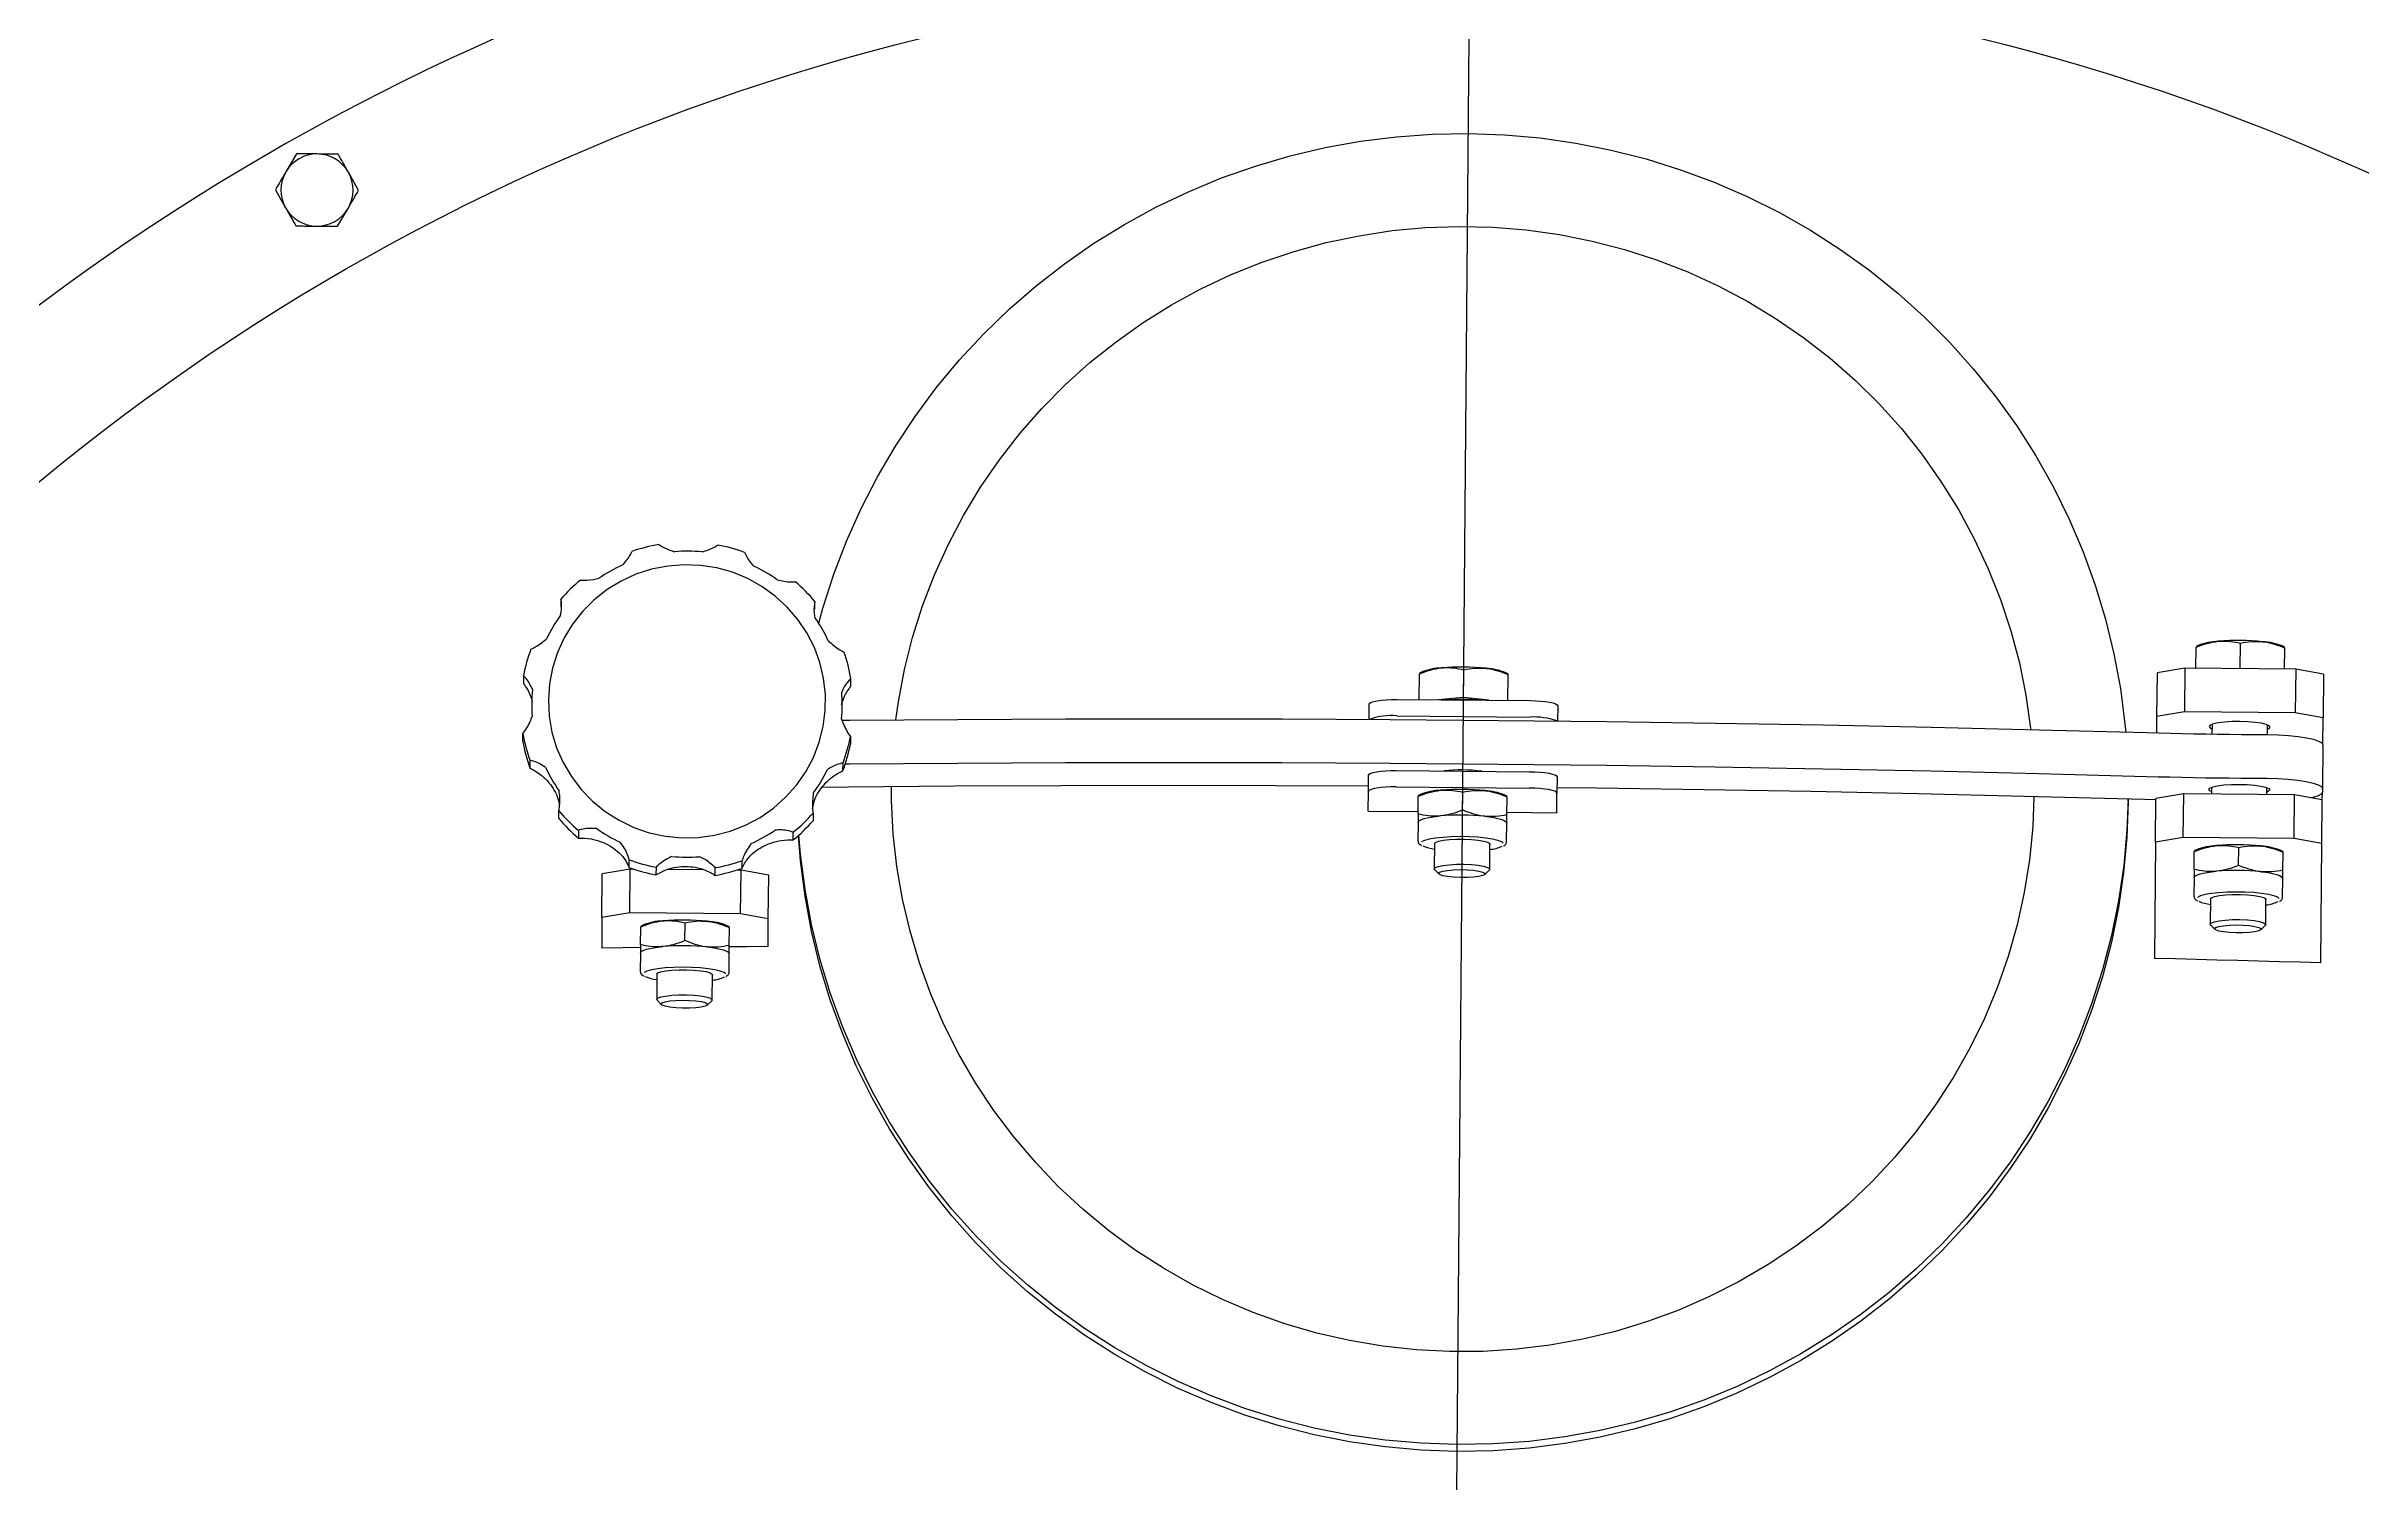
# Model space of a CAD drawing. Header units: inches. Extents: x -955375 to 106222, y -96450 to 64845.
# Drawn here: x 24394.4 to 24820.6, y 44918.5 to 45182.8 of the extents above; entities that cross this region are included whole.
import ezdxf

# ---------------------------------------------------------------- set-up
doc = ezdxf.new("R2010")
doc.units = ezdxf.units.IN
doc.header["$MEASUREMENT"] = 0
doc.linetypes.add('CONTINUA', pattern=[0])
doc.layers.add('ACHUTECH', color=24, linetype='Continuous', lineweight=18)
for name, color, linetype in [('DIBUJO', 2, 'Continuous'), ('GEOMETRIE', 7, 'Continuous'), ('MITTELKREUZE', 4, 'Continuous')]:
    doc.layers.add(name, color=color, linetype=linetype)
doc.styles.get("Standard").update_dxf_attribs({"font": 'isocp2.shx'})
doc.dimstyles.new('SUPERPEQUEÑA', dxfattribs={"dimtxt": 0.1, "dimasz": 0.05, "dimexe": 0.1, "dimexo": 0.15, "dimgap": 0.05, "dimtad": 1, "dimzin": 0, "dimdsep": 46, "dimtxsty": 'Standard', "dimblk1": 'CRUZZ', "dimblk2": 'CRUZZ', "dimsah": 1, "dimcen": 0.03, "dimse1": 1, "dimse2": 1, "dimclrd": 109, "dimclre": 4, "dimclrt": 173, "dimadec": 0, "dimazin": 0, "dimtfac": 1, "dimtix": 1, "dimtmove": 1, "dimatfit": 3, "dimldrblk": 'CRUZZ', "dimfxl": 1, "dimtolj": 1, "dimtzin": 0, "dimlwd": -1, "dimarcsym": 0})

# ---------------------------------------------------------------- blocks, each defined once
blk = doc.blocks.new('CRUZ')
at = {"layer": 'DIBUJO', "color": 7, "lineweight": -3}
for p, q in [((-0.22, 0), (0.22, 0)), ((0, 0.22), (0, -0.22))]:
    blk.add_line(p, q, dxfattribs=at)
at = {"layer": 'DIBUJO', "color": 7, "lineweight": -3, "const_width": 0.05}
blk.add_lwpolyline([(-0.03, 0, 1), (0.03, 0, 1)], format="xyb", close=True, dxfattribs=at)
blk = doc.blocks.new('CRUZZ')
at = {"layer": 'DIBUJO', "color": 3, "xscale": 10, "yscale": 10, "zscale": 10}
blk.add_blockref('CRUZ', (0, 0), dxfattribs=at)
blk = doc.blocks.new('*D185')
at = {"layer": 'ACHUTECH', "color": 7, "ltscale": 500, "transparency": 16777216}
blk.add_line((5118.65, 54499.15), (5118.65, 25409.93), dxfattribs=at)
at = {"layer": 'Defpoints', "color": 0, "linetype": 'CONTINUA', "ltscale": 500, "transparency": 16777216}
for p in [(26169.23, 54499.2), (5118.65, 25409.88), (6592.24, 25409.88)]:
    blk.add_point(p, dxfattribs=at)
at = {"layer": 'ACHUTECH', "color": 7, "linetype": 'CONTINUA', "ltscale": 500, "transparency": 16777216, "xscale": 0.05, "yscale": 0.05, "zscale": 0.05}
for p, rotation in [((5118.65, 54499.2), 90), ((5118.65, 25409.88), 270)]:
    blk.add_blockref('CRUZZ', p, dxfattribs=dict(at, rotation=rotation))
at = {"layer": 'ACHUTECH', "color": 7, "linetype": 'CONTINUA', "lineweight": 13, "ltscale": 500, "transparency": 16777216, "insert": (5118.56, 39954.54), "char_height": 0.15, "attachment_point": 5, "rotation": 90}
blk.add_mtext('\\A1;29089.32', dxfattribs=at)
blk = doc.blocks.new('SW_CENTERMARKSYMBOL_1')
at = {"layer": 'MITTELKREUZE', "color": 0, "linetype": 'Continuous'}
blk.add_line((0, -6), (0, -428), dxfattribs=at)

msp = doc.modelspace()

# ---------------------------------------------------------------- linework, layer by layer
at = {"layer": 'GEOMETRIE', "linetype": 'Continuous'}
for p, q in [((24440.492, 45162.998), (24438.548, 45159.698)), ((24451.926, 45156.265), (24450.039, 45159.599)), ((24436.605, 45156.397), (24438.491, 45153.063)), ((24448.039, 45149.664), (24449.982, 45152.964)), ((24489.134, 45081.044), (24489.122, 45079.626)), ((24535.888, 45079.224), (24535.9, 45080.642)), ((24790.053, 45068.332), (24790.086, 45072.207)), ((24790.479, 45072.537), (24790.087, 45072.329)), ((24798.218, 45068.262), (24798.258, 45072.956)), ((24806.418, 45072.188), (24806.029, 45072.403)), ((24806.383, 45068.192), (24806.417, 45072.067)), ((24647.098, 45062.554), (24647.139, 45067.315)), ((24647.532, 45067.644), (24647.14, 45067.436)), ((24655.268, 45062.951), (24655.312, 45068.063)), ((24663.471, 45067.296), (24663.083, 45067.51)), ((24663.429, 45062.413), (24663.47, 45067.174)), ((24782.9, 45067.508), (24782.831, 45059.466)), ((24788.011, 45068.35), (24782.9, 45067.508)), ((24788.011, 45068.35), (24787.942, 45060.309)), ((24808.425, 45068.174), (24788.011, 45068.35)), ((24808.425, 45068.174), (24808.356, 45060.133)), ((24813.52, 45067.244), (24808.425, 45068.174)), ((24813.52, 45067.244), (24813.451, 45059.203)), ((24482.261, 45066.979), (24482.248, 45065.561)), ((24542.518, 45065.043), (24542.53, 45066.461)), ((24655.268, 45062.951), (24650.596, 45062.523)), ((24659.931, 45062.443), (24655.268, 45062.951)), ((24637.881, 45058.943), (24637.905, 45061.746)), ((24642.99, 45059.573), (24667.486, 45059.363)), ((24643.016, 45062.589), (24667.512, 45062.378)), ((24672.607, 45061.448), (24672.583, 45058.644)), ((24782.831, 45059.466), (24782.805, 45056.441)), ((24787.942, 45060.309), (24782.831, 45059.466)), ((24808.356, 45060.133), (24787.942, 45060.309)), ((24813.451, 45059.203), (24808.356, 45060.133)), ((24813.409, 45054.267), (24813.451, 45059.203)), ((24482.156, 45054.868), (24482.169, 45056.286)), ((24542.439, 45055.768), (24542.426, 45054.35)), ((24793.026, 45058.012), (24793.011, 45056.231)), ((24798.42, 45056.168), (24803.217, 45056.127)), ((24803.217, 45056.127), (24803.233, 45057.924)), ((24483.449, 45051.413), (24483.437, 45049.995)), ((24541.062, 45049.5), (24541.074, 45050.918)), ((24813.409, 45054.267), (24813.34, 45046.226)), ((24637.766, 45045.664), (24637.792, 45048.679)), ((24642.877, 45046.506), (24667.373, 45046.295)), ((24642.903, 45049.521), (24667.399, 45049.311)), ((24672.495, 45048.381), (24672.469, 45045.365)), ((24792.927, 45046.453), (24792.916, 45045.187)), ((24798.351, 45048.127), (24803.148, 45048.086)), ((24803.123, 45045.099), (24803.133, 45046.365)), ((24813.34, 45046.226), (24813.334, 45045.517)), ((24488.787, 45040.688), (24488.799, 45042.105)), ((24535.565, 45041.703), (24535.553, 45040.286)), ((24637.735, 45042.057), (24637.736, 45042.119)), ((24637.735, 45042.057), (24646.921, 45041.978)), ((24637.736, 45042.119), (24637.766, 45045.664)), ((24646.917, 45041.511), (24646.946, 45044.799)), ((24647.339, 45045.128), (24646.947, 45044.92)), ((24655.09, 45042.26), (24655.118, 45045.547)), ((24663.277, 45044.78), (24662.889, 45044.995)), ((24663.248, 45041.371), (24663.276, 45044.659)), ((24663.252, 45041.838), (24672.438, 45041.759)), ((24672.438, 45041.759), (24672.439, 45041.821)), ((24672.439, 45041.821), (24672.469, 45045.365)), ((24777.593, 45043.818), (24777.597, 45044.262)), ((24782.632, 45036.347), (24782.702, 45044.389)), ((24787.812, 45045.231), (24782.702, 45044.389)), ((24787.743, 45037.19), (24787.812, 45045.231)), ((24808.226, 45045.056), (24787.812, 45045.231)), ((24808.157, 45037.014), (24808.226, 45045.056)), ((24813.322, 45044.126), (24808.226, 45045.056)), ((24813.253, 45036.084), (24813.322, 45044.126)), ((24813.322, 45044.126), (24813.334, 45045.517)), ((24492.382, 45038.516), (24492.37, 45037.098)), ((24531.909, 45036.758), (24531.921, 45038.176)), ((24646.904, 45039.974), (24646.875, 45036.597)), ((24663.206, 45036.457), (24663.235, 45039.834)), ((24501.728, 45031.67), (24501.74, 45033.088)), ((24649.933, 45036.068), (24649.893, 45031.434)), ((24660.1, 45031.346), (24660.14, 45035.98)), ((24782.632, 45036.347), (24782.448, 45014.945)), ((24787.743, 45037.19), (24782.632, 45036.347)), ((24808.157, 45037.014), (24787.743, 45037.19)), ((24789.734, 45031.326), (24789.763, 45034.614)), ((24790.156, 45034.943), (24789.764, 45034.735)), ((24797.907, 45032.075), (24797.935, 45035.362)), ((24806.095, 45034.595), (24805.706, 45034.81)), ((24806.065, 45031.186), (24806.093, 45034.474)), ((24813.253, 45036.084), (24808.157, 45037.014)), ((24813.064, 45014.139), (24813.253, 45036.084)), ((24496.704, 45022.498), (24496.773, 45030.539)), ((24501.884, 45031.382), (24496.773, 45030.539)), ((24501.815, 45023.34), (24501.884, 45031.382)), ((24502.575, 45031.376), (24501.884, 45031.382)), ((24506.665, 45031.743), (24506.653, 45030.325)), ((24515.444, 45031.265), (24508.681, 45031.323)), ((24517.512, 45030.232), (24517.524, 45031.65)), ((24522.298, 45031.206), (24521.607, 45031.212)), ((24522.229, 45023.165), (24522.298, 45031.206)), ((24527.393, 45030.276), (24522.298, 45031.206)), ((24522.471, 45032.91), (24522.459, 45031.492)), ((24527.324, 45022.235), (24527.393, 45030.276)), ((24649.972, 45031.277), (24650.799, 45030.462)), ((24659.178, 45030.39), (24660.018, 45031.191)), ((24789.721, 45029.789), (24789.692, 45026.412)), ((24806.023, 45026.272), (24806.052, 45029.649)), ((24792.75, 45025.883), (24792.71, 45021.249)), ((24802.917, 45021.162), (24802.957, 45025.795)), ((24496.704, 45022.498), (24496.656, 45016.859)), ((24501.815, 45023.34), (24496.704, 45022.498)), ((24522.229, 45023.165), (24501.815, 45023.34)), ((24503.806, 45017.477), (24503.834, 45020.765)), ((24504.227, 45021.094), (24503.836, 45020.886)), ((24511.979, 45018.225), (24512.007, 45021.513)), ((24520.166, 45020.746), (24519.778, 45020.96)), ((24520.137, 45017.336), (24520.165, 45020.624)), ((24527.324, 45022.235), (24522.229, 45023.165)), ((24527.281, 45017.138), (24527.324, 45022.235)), ((24792.789, 45021.092), (24793.616, 45020.277)), ((24801.995, 45020.205), (24802.836, 45021.006)), ((24503.793, 45015.94), (24503.764, 45012.563)), ((24506.822, 45012.034), (24506.782, 45007.4)), ((24516.989, 45007.312), (24517.028, 45011.946)), ((24520.095, 45012.422), (24520.124, 45015.8)), ((24506.86, 45007.243), (24507.687, 45006.427)), ((24516.066, 45006.355), (24516.907, 45007.157))]:
    msp.add_line(p, q, dxfattribs=at)
at = {"layer": 'GEOMETRIE', "linetype": 'Continuous', "flags": 128}
for points in [[(24536.609, 45076.607), (24537.384, 45079.396), (24539.385, 45085.624), (24541.725, 45091.736), (24544.398, 45097.714), (24547.395, 45103.541), (24550.709, 45109.2), (24554.329, 45114.674), (24558.244, 45119.946), (24562.444, 45125.002), (24566.916, 45129.826), (24571.646, 45134.405), (24576.621, 45138.725), (24581.826, 45142.774), (24587.247, 45146.538), (24592.866, 45150.009), (24598.668, 45153.174), (24604.636, 45156.026), (24610.751, 45158.555), (24616.997, 45160.754), (24623.355, 45162.617), (24629.806, 45164.138), (24636.331, 45165.313), (24642.911, 45166.138), (24649.527, 45166.612), (24656.16, 45166.732), (24662.789, 45166.498), (24669.396, 45165.911), (24675.961, 45164.972), (24682.465, 45163.685), (24688.889, 45162.053), (24695.214, 45160.081), (24701.421, 45157.775), (24707.492, 45155.141), (24713.41, 45152.188), (24719.157, 45148.923), (24724.716, 45145.357), (24730.07, 45141.499), (24735.205, 45137.362), (24740.105, 45132.957), (24744.756, 45128.298), (24749.144, 45123.397), (24753.256, 45118.27), (24757.081, 45112.931), (24760.606, 45107.396), (24763.822, 45101.681), (24766.719, 45095.803), (24769.288, 45089.78), (24771.523, 45083.628), (24773.416, 45077.367), (24774.963, 45071.013), (24776.158, 45064.587), (24776.998, 45058.107), (24777.141, 45056.599)], [(24550.786, 45058.857), (24551.255, 45062.15), (24552.388, 45068.125), (24553.875, 45074.025), (24555.712, 45079.828), (24557.891, 45085.515), (24560.405, 45091.066), (24563.246, 45096.462), (24566.403, 45101.685), (24569.866, 45106.716), (24573.624, 45111.538), (24577.662, 45116.135), (24581.967, 45120.49), (24586.524, 45124.589), (24591.318, 45128.417), (24596.332, 45131.961), (24601.548, 45135.21), (24606.949, 45138.151), (24612.517, 45140.776), (24618.231, 45143.073), (24624.072, 45145.037), (24630.02, 45146.66), (24636.055, 45147.936), (24642.155, 45148.861), (24648.301, 45149.431), (24654.469, 45149.646), (24660.64, 45149.504), (24666.792, 45149.005), (24672.904, 45148.152), (24678.955, 45146.947), (24684.923, 45145.394), (24690.789, 45143.499), (24696.531, 45141.268), (24702.131, 45138.709), (24707.569, 45135.831), (24712.826, 45132.644), (24717.884, 45129.159), (24722.726, 45125.387), (24727.335, 45121.342), (24731.695, 45117.037), (24735.79, 45112.489), (24739.608, 45107.711), (24743.135, 45102.721), (24746.358, 45097.536), (24749.267, 45092.173), (24751.851, 45086.652), (24754.101, 45080.991), (24756.011, 45075.21), (24757.572, 45069.328), (24758.781, 45063.367), (24759.632, 45057.346), (24759.663, 45057.062)], [(24486.84, 45062.479), (24486.994, 45059.505), (24487.504, 45056.57), (24488.362, 45053.715), (24489.557, 45050.98), (24491.073, 45048.403), (24492.887, 45046.021), (24494.974, 45043.867), (24497.306, 45041.97), (24499.849, 45040.359), (24502.567, 45039.055), (24505.423, 45038.077), (24508.376, 45037.438), (24511.385, 45037.148), (24514.408, 45037.21), (24517.402, 45037.624), (24520.325, 45038.384), (24523.136, 45039.479), (24525.796, 45040.894), (24528.267, 45042.608), (24530.515, 45044.599), (24532.508, 45046.837), (24534.218, 45049.292), (24535.622, 45051.929), (24536.698, 45054.711), (24537.433, 45057.599), (24537.816, 45060.552), (24537.842, 45063.529), (24537.51, 45066.489), (24536.825, 45069.389), (24535.796, 45072.189), (24534.438, 45074.85), (24532.77, 45077.334), (24530.816, 45079.606), (24528.603, 45081.635), (24526.161, 45083.392), (24523.526, 45084.852), (24520.734, 45085.995), (24517.824, 45086.805), (24514.838, 45087.27), (24511.817, 45087.384), (24508.803, 45087.146), (24505.84, 45086.558), (24502.967, 45085.629), (24500.227, 45084.372), (24497.657, 45082.805), (24495.293, 45080.949), (24493.169, 45078.831), (24491.314, 45076.48), (24489.755, 45073.93), (24488.512, 45071.215), (24487.605, 45068.375), (24487.045, 45065.45), (24486.84, 45062.479)], [(24540.898, 45058.772), (24542.342, 45058.785), (24562.187, 45058.937), (24582.062, 45059.026), (24601.959, 45059.052), (24621.874, 45059.017), (24641.799, 45058.918), (24661.727, 45058.758), (24681.654, 45058.535), (24701.57, 45058.25), (24721.472, 45057.903), (24741.351, 45057.494), (24761.202, 45057.023), (24781.018, 45056.49)], [(24637.905, 45061.746), (24638.004, 45061.918), (24638.296, 45062.082), (24638.769, 45062.231), (24639.405, 45062.36), (24640.179, 45062.464), (24641.062, 45062.538), (24642.02, 45062.58), (24643.016, 45062.589)], [(24667.512, 45062.378), (24668.507, 45062.353), (24669.464, 45062.294), (24670.346, 45062.204), (24671.118, 45062.088), (24671.752, 45061.948), (24672.222, 45061.791), (24672.511, 45061.622), (24672.607, 45061.448)], [(24781.018, 45056.49), (24783.185, 45056.431), (24785.356, 45056.378), (24787.529, 45056.329), (24789.704, 45056.286), (24791.882, 45056.249), (24794.06, 45056.217), (24796.24, 45056.19), (24798.42, 45056.168)], [(24803.226, 45057.112), (24803.546, 45057.263), (24803.74, 45057.514), (24803.551, 45057.768), (24802.992, 45058.008), (24802.101, 45058.217), (24800.94, 45058.382), (24799.587, 45058.491), (24798.134, 45058.537), (24796.681, 45058.516), (24795.326, 45058.431), (24794.162, 45058.286), (24793.269, 45058.091), (24792.706, 45057.861), (24792.512, 45057.611), (24792.701, 45057.357), (24793.019, 45057.2)], [(24803.217, 45056.127), (24805.208, 45056.076), (24807.122, 45055.959), (24808.885, 45055.78), (24810.43, 45055.546), (24811.697, 45055.267), (24812.638, 45054.952), (24813.216, 45054.615), (24813.409, 45054.267)], [(24541.495, 45050.737), (24542.273, 45050.744), (24562.118, 45050.895), (24581.992, 45050.984), (24601.89, 45051.011), (24621.805, 45050.975), (24641.73, 45050.877), (24661.658, 45050.717), (24681.584, 45050.494), (24701.501, 45050.209), (24721.403, 45049.862), (24741.282, 45049.453), (24761.133, 45048.982), (24780.949, 45048.449)], [(24637.775, 45046.647), (24620.687, 45046.723), (24600.987, 45046.752), (24581.304, 45046.719), (24561.646, 45046.623), (24542.018, 45046.465), (24537.198, 45046.417)], [(24760.247, 45044.73), (24760.019, 45039.134), (24759.424, 45033.083), (24758.469, 45027.078), (24757.158, 45021.138), (24755.496, 45015.284), (24753.487, 45009.537), (24751.139, 45003.915), (24748.461, 44998.439), (24745.46, 44993.127), (24742.149, 44987.998), (24738.537, 44983.07), (24734.637, 44978.358), (24730.464, 44973.88), (24726.031, 44969.652), (24721.353, 44965.686), (24716.447, 44961.998), (24711.33, 44958.6), (24706.019, 44955.504), (24700.532, 44952.72), (24694.889, 44950.258), (24689.109, 44948.126), (24683.212, 44946.332), (24677.218, 44944.882), (24671.148, 44943.782), (24665.022, 44943.033), (24658.862, 44942.64), (24652.69, 44942.604), (24646.526, 44942.925), (24640.391, 44943.601), (24634.307, 44944.631), (24628.295, 44946.01), (24622.376, 44947.735), (24616.569, 44949.799), (24610.896, 44952.195), (24605.374, 44954.914), (24600.025, 44957.948), (24594.865, 44961.286), (24589.913, 44964.916), (24585.185, 44968.826), (24580.699, 44973.003), (24576.469, 44977.431), (24572.511, 44982.096), (24568.837, 44986.982), (24565.461, 44992.072), (24562.394, 44997.348), (24559.646, 45002.792), (24557.228, 45008.386), (24555.147, 45014.11), (24553.41, 45019.943), (24552.025, 45025.868), (24550.994, 45031.861), (24550.323, 45037.904), (24550.013, 45043.976), (24549.991, 45046.537)], [(24642.877, 45046.506), (24641.882, 45046.498), (24640.924, 45046.455), (24640.041, 45046.381), (24639.267, 45046.277), (24638.631, 45046.149), (24638.158, 45045.999), (24637.866, 45045.836), (24637.766, 45045.664)], [(24637.792, 45048.679), (24637.892, 45048.851), (24638.184, 45049.015), (24638.657, 45049.164), (24639.292, 45049.293), (24640.067, 45049.397), (24640.95, 45049.471), (24641.908, 45049.513), (24642.903, 45049.521)], [(24672.469, 45045.365), (24672.373, 45045.539), (24672.084, 45045.708), (24671.613, 45045.865), (24670.98, 45046.005), (24670.207, 45046.122), (24669.326, 45046.211), (24668.369, 45046.27), (24667.373, 45046.295)], [(24667.399, 45049.311), (24668.395, 45049.285), (24669.352, 45049.227), (24670.233, 45049.137), (24671.006, 45049.02), (24671.639, 45048.881), (24672.11, 45048.723), (24672.399, 45048.555), (24672.495, 45048.381)], [(24778.128, 45044.247), (24758.524, 45044.773), (24738.885, 45045.238), (24719.218, 45045.641), (24699.529, 45045.982), (24679.825, 45046.261), (24672.478, 45046.349)], [(24780.949, 45048.449), (24783.116, 45048.39), (24785.287, 45048.336), (24787.46, 45048.288), (24789.635, 45048.245), (24791.813, 45048.208), (24793.991, 45048.175), (24796.171, 45048.149), (24798.351, 45048.127)], [(24792.413, 45046.051), (24792.606, 45046.302), (24793.169, 45046.532), (24794.063, 45046.726), (24795.227, 45046.871), (24796.582, 45046.957), (24798.035, 45046.978), (24799.488, 45046.932), (24800.841, 45046.823), (24802.002, 45046.658), (24802.892, 45046.448), (24803.451, 45046.209), (24803.64, 45045.955), (24803.447, 45045.704), (24803.126, 45045.553)], [(24792.92, 45045.641), (24792.602, 45045.797), (24792.413, 45046.051)], [(24803.148, 45048.086), (24805.139, 45048.035), (24807.053, 45047.917), (24808.816, 45047.738), (24810.361, 45047.505), (24811.628, 45047.225), (24812.569, 45046.911), (24813.147, 45046.573), (24813.34, 45046.226)], [(24777.593, 45043.818), (24777.357, 45037.29), (24776.763, 45030.783), (24775.812, 45024.318), (24774.506, 45017.913), (24772.851, 45011.588), (24770.85, 45005.359), (24768.51, 44999.247), (24765.837, 44993.269), (24762.84, 44987.442), (24759.526, 44981.783), (24755.906, 44976.31), (24751.991, 44971.037), (24747.791, 44965.981), (24743.32, 44961.157), (24738.589, 44956.578), (24733.614, 44952.258), (24728.409, 44948.209), (24722.989, 44944.445), (24717.369, 44940.974), (24711.567, 44937.809), (24705.6, 44934.958), (24699.484, 44932.429), (24693.238, 44930.229), (24686.88, 44928.366), (24680.429, 44926.845), (24673.904, 44925.67), (24667.324, 44924.845), (24660.708, 44924.371), (24654.075, 44924.251), (24647.446, 44924.485), (24640.839, 44925.072), (24634.274, 44926.011), (24627.77, 44927.298), (24621.346, 44928.93), (24615.022, 44930.902), (24608.814, 44933.208), (24602.743, 44935.842), (24596.825, 44938.795), (24591.079, 44942.06), (24585.52, 44945.626), (24580.165, 44949.484), (24575.03, 44953.621), (24570.13, 44958.026), (24565.479, 44962.685), (24561.091, 44967.586), (24556.979, 44972.713), (24553.155, 44978.052), (24549.629, 44983.587), (24546.414, 44989.302), (24543.517, 44995.18), (24540.947, 45001.203), (24538.712, 45007.355), (24536.819, 45013.616), (24535.272, 45019.97), (24534.077, 45026.396), (24533.238, 45032.877), (24532.854, 45037.564)], [(24777.594, 45044.262), (24777.368, 45038.53), (24776.773, 45032.024), (24775.822, 45025.559), (24774.517, 45019.154), (24772.862, 45012.828), (24770.861, 45006.6), (24768.521, 45000.488), (24765.848, 44994.509), (24762.85, 44988.682), (24759.537, 44983.024), (24755.917, 44977.55), (24752.001, 44972.278), (24747.802, 44967.222), (24743.33, 44962.397), (24738.6, 44957.818), (24733.625, 44953.498), (24728.42, 44949.45), (24722.999, 44945.685), (24717.38, 44942.215), (24711.578, 44939.05), (24705.61, 44936.198), (24699.495, 44933.669), (24693.249, 44931.47), (24686.891, 44929.607), (24680.44, 44928.086), (24673.915, 44926.911), (24667.335, 44926.085), (24660.719, 44925.612), (24654.086, 44925.492), (24647.457, 44925.726), (24640.85, 44926.313), (24634.285, 44927.251), (24627.781, 44928.538), (24621.357, 44930.17), (24615.032, 44932.142), (24608.825, 44934.449), (24602.754, 44937.082), (24596.836, 44940.036), (24591.089, 44943.301), (24585.53, 44946.867), (24580.175, 44950.724), (24575.04, 44954.862), (24570.14, 44959.266), (24565.49, 44963.926), (24561.102, 44968.827), (24556.99, 44973.954), (24553.165, 44979.293), (24549.64, 44984.828), (24546.424, 44990.543), (24543.527, 44996.42), (24540.958, 45002.444), (24538.723, 45008.595), (24536.829, 45014.857), (24535.283, 45021.21), (24534.088, 45027.637), (24533.248, 45034.117), (24532.942, 45037.643)], [(24782.699, 45044.127), (24780.642, 45044.178), (24778.128, 45044.247)], [(24813.334, 45045.517), (24813.135, 45045.173), (24812.551, 45044.845), (24811.605, 45044.547), (24811.349, 45044.486)], [(24646.904, 45039.974), (24646.976, 45040.159), (24647.186, 45040.339), (24647.53, 45040.512), (24648.004, 45040.674), (24648.599, 45040.823), (24649.304, 45040.956), (24650.108, 45041.072), (24650.997, 45041.167)], [(24662.59, 45036.177), (24662.294, 45036.386), (24661.601, 45036.653), (24660.602, 45036.891), (24659.342, 45037.087), (24657.88, 45037.235), (24656.286, 45037.325), (24654.633, 45037.355), (24652.999, 45037.323), (24651.461, 45037.229), (24650.089, 45037.08), (24648.949, 45036.881), (24648.094, 45036.642), (24647.563, 45036.374), (24647.561, 45036.373)], [(24659.163, 45041.097), (24660.05, 45040.986), (24660.852, 45040.857), (24661.555, 45040.712), (24662.147, 45040.552), (24662.618, 45040.382), (24662.96, 45040.203), (24663.167, 45040.02), (24663.235, 45039.834)], [(24649.933, 45036.068), (24650.124, 45036.305), (24650.68, 45036.522), (24651.558, 45036.702), (24652.695, 45036.831), (24654.005, 45036.901), (24655.392, 45036.905), (24656.752, 45036.844), (24657.985, 45036.723), (24659, 45036.549), (24659.72, 45036.337), (24660.093, 45036.101), (24660.14, 45035.98)], [(24649.972, 45031.277), (24649.893, 45031.434), (24650.084, 45031.672), (24650.64, 45031.888), (24651.519, 45032.068), (24652.655, 45032.197), (24653.966, 45032.267), (24655.352, 45032.271), (24656.713, 45032.211), (24657.946, 45032.089), (24658.96, 45031.916), (24659.68, 45031.703), (24660.053, 45031.468), (24660.051, 45031.226), (24660.018, 45031.191)], [(24650.733, 45030.593), (24650.924, 45030.809), (24651.476, 45031.003), (24652.34, 45031.157), (24653.44, 45031.257), (24654.677, 45031.296), (24655.943, 45031.268), (24657.123, 45031.178), (24658.114, 45031.032), (24658.827, 45030.844), (24659.199, 45030.63), (24659.197, 45030.41), (24658.821, 45030.202), (24658.105, 45030.027), (24657.112, 45029.898), (24655.93, 45029.827), (24654.665, 45029.822), (24653.428, 45029.881), (24652.331, 45030.001), (24651.469, 45030.17), (24650.92, 45030.373), (24650.733, 45030.593)], [(24789.721, 45029.789), (24789.793, 45029.974), (24790.003, 45030.154), (24790.347, 45030.327), (24790.821, 45030.489), (24791.416, 45030.638), (24792.121, 45030.771), (24792.926, 45030.887), (24793.814, 45030.982)], [(24801.98, 45030.912), (24802.867, 45030.801), (24803.669, 45030.672), (24804.372, 45030.527), (24804.964, 45030.367), (24805.435, 45030.197), (24805.777, 45030.018), (24805.984, 45029.835), (24806.052, 45029.649)], [(24805.407, 45025.992), (24805.111, 45026.201), (24804.418, 45026.468), (24803.419, 45026.706), (24802.159, 45026.903), (24800.697, 45027.05), (24799.103, 45027.14), (24797.45, 45027.17), (24795.816, 45027.138), (24794.278, 45027.044), (24792.906, 45026.895), (24791.766, 45026.696), (24790.911, 45026.457), (24790.38, 45026.189), (24790.378, 45026.188)], [(24792.75, 45025.883), (24792.941, 45026.121), (24793.497, 45026.337), (24794.376, 45026.517), (24795.512, 45026.646), (24796.822, 45026.716), (24798.209, 45026.72), (24799.569, 45026.66), (24800.803, 45026.538), (24801.817, 45026.364), (24802.537, 45026.152), (24802.91, 45025.916), (24802.957, 45025.795)], [(24792.789, 45021.092), (24792.71, 45021.249), (24792.901, 45021.487), (24793.457, 45021.703), (24794.336, 45021.883), (24795.472, 45022.012), (24796.783, 45022.082), (24798.169, 45022.087), (24799.53, 45022.026), (24800.763, 45021.904), (24801.777, 45021.731), (24802.497, 45021.518), (24802.87, 45021.283), (24802.868, 45021.041), (24802.836, 45021.006)], [(24793.55, 45020.408), (24793.741, 45020.624), (24794.293, 45020.818), (24795.158, 45020.972), (24796.257, 45021.072), (24797.495, 45021.111), (24798.76, 45021.084), (24799.94, 45020.993), (24800.931, 45020.847), (24801.644, 45020.659), (24802.016, 45020.445), (24802.014, 45020.225), (24801.638, 45020.017), (24800.922, 45019.842), (24799.929, 45019.713), (24798.747, 45019.642), (24797.482, 45019.637), (24796.245, 45019.697), (24795.148, 45019.816), (24794.286, 45019.985), (24793.737, 45020.188), (24793.55, 45020.408)], [(24503.795, 45016.935), (24500.48, 45016.9), (24496.656, 45016.859)], [(24503.793, 45015.94), (24503.864, 45016.124), (24504.074, 45016.305), (24504.419, 45016.477), (24504.893, 45016.64), (24505.488, 45016.789), (24506.193, 45016.922), (24506.997, 45017.037), (24507.886, 45017.133)], [(24516.052, 45017.063), (24516.939, 45016.952), (24517.741, 45016.823), (24518.444, 45016.677), (24519.036, 45016.518), (24519.507, 45016.348), (24519.849, 45016.169), (24520.056, 45015.985), (24520.124, 45015.8)], [(24527.281, 45017.138), (24523.449, 45017.11), (24520.129, 45017.084)], [(24519.479, 45012.143), (24519.183, 45012.352), (24518.49, 45012.619), (24517.49, 45012.856), (24516.23, 45013.053), (24514.769, 45013.2), (24513.175, 45013.291), (24511.522, 45013.321), (24509.888, 45013.288), (24508.349, 45013.195), (24506.978, 45013.046), (24505.838, 45012.847), (24504.982, 45012.608), (24504.451, 45012.34), (24504.45, 45012.339)], [(24506.822, 45012.034), (24507.013, 45012.271), (24507.569, 45012.488), (24508.447, 45012.667), (24509.584, 45012.797), (24510.894, 45012.866), (24512.281, 45012.871), (24513.641, 45012.81), (24514.874, 45012.689), (24515.889, 45012.515), (24516.609, 45012.303), (24516.982, 45012.067), (24517.028, 45011.946)], [(24813.064, 45014.139), (24809.241, 45014.246), (24805.417, 45014.352), (24801.591, 45014.455), (24797.765, 45014.557), (24793.937, 45014.656), (24790.109, 45014.754), (24786.279, 45014.851), (24782.448, 45014.945)], [(24506.86, 45007.243), (24506.782, 45007.4), (24506.973, 45007.637), (24507.529, 45007.854), (24508.407, 45008.034), (24509.544, 45008.163), (24510.854, 45008.233), (24512.241, 45008.237), (24513.601, 45008.176), (24514.834, 45008.055), (24515.849, 45007.881), (24516.569, 45007.669), (24516.942, 45007.433), (24516.94, 45007.192), (24516.907, 45007.157)], [(24507.622, 45006.558), (24507.813, 45006.775), (24508.365, 45006.968), (24509.229, 45007.122), (24510.329, 45007.223), (24511.566, 45007.262), (24512.831, 45007.234), (24514.012, 45007.144), (24515.002, 45006.998), (24515.716, 45006.809), (24516.088, 45006.596), (24516.086, 45006.375), (24515.71, 45006.168), (24514.994, 45005.992), (24514.001, 45005.863), (24512.819, 45005.793), (24511.554, 45005.787), (24510.317, 45005.847), (24509.219, 45005.967), (24508.358, 45006.136), (24507.809, 45006.339), (24507.622, 45006.558)]]:
    msp.add_lwpolyline(points, dxfattribs=at)
at = {"layer": 'GEOMETRIE', "linetype": 'Continuous'}
msp.add_circle((24652.902, 44787.681), 408.284, dxfattribs=at)
for centre, radius, start, end in [((24652.902, 44787.681), 433.801, 339.7576, 88.96826), ((24652.902, 44787.681), 433.801, 106.63113, 268.96826), ((24444.265, 45156.331), 6.635, 89.50752, 149.50752), ((24444.265, 45156.331), 6.635, 29.50752, 89.50752), ((24444.265, 45156.331), 6.635, 149.50752, 209.50752), ((24444.265, 45156.331), 6.635, 329.50752, 29.50752), ((24444.265, 45156.331), 6.635, 209.50752, 269.50752), ((24444.265, 45156.331), 6.635, 269.50752, 329.50752), ((24512.327, 45060.531), 30.998, 99.56592, 109.01346), ((24512.345, 45060.855), 29.019, 84.52344, 94.49161), ((24512.358, 45060.53), 30.998, 70.00158, 79.44913), ((24512.021, 45061.046), 30.393, 129.28269, 138.85526), ((24512.241, 45061.162), 28.692, 114.1073, 124.15105), ((24512.455, 45061.16), 28.692, 54.864, 64.90775), ((24512.672, 45061.04), 30.393, 40.15978, 49.73236), ((24511.793, 45061.624), 28.043, 144.02708, 154.22546), ((24512.91, 45061.615), 28.043, 24.78959, 34.98797), ((24511.519, 45061.365), 29.792, 159.43631, 169.13726), ((24794.58, 45062.004), 11.303, 92.03753, 111.27497), ((24797.889, 45030.005), 43.453, 84.11613, 94.89892), ((24801.748, 45061.942), 11.303, 67.74007, 86.97751), ((24513.18, 45061.35), 29.792, 9.87779, 19.57874), ((24651.633, 45057.111), 11.303, 92.03753, 111.27497), ((24654.942, 45025.112), 43.453, 84.11613, 94.89892), ((24658.801, 45057.05), 11.303, 67.74007, 86.97751), ((24511.493, 45061.735), 27.72, 174.36878, 184.64627), ((24513.212, 45061.721), 27.72, 354.36878, 4.64627), ((24641.869, 45048.578), 11.052, 84.17768, 110.32814), ((24654.916, 45022.009), 40.604, 84.95136, 94.06369), ((24668.123, 45046.314), 13.064, 70.72806, 92.79622), ((24511.507, 45059.979), 29.792, 189.87779, 199.57874), ((24511.519, 45061.397), 29.792, 189.87779, 199.57874), ((24513.168, 45059.964), 29.792, 339.43631, 349.13726), ((24513.18, 45061.382), 29.792, 339.43631, 349.13726), ((24511.795, 45061.841), 28.043, 204.78959, 214.98797), ((24512.912, 45061.832), 28.043, 324.02708, 334.22546), ((24651.44, 45034.595), 11.303, 92.03753, 111.27497), ((24654.749, 45002.597), 43.453, 84.11613, 94.89892), ((24654.916, 45022.035), 27.601, 82.29931, 96.71573), ((24658.607, 45034.534), 11.303, 67.74007, 86.97751), ((24512.027, 45061.707), 30.393, 220.15978, 229.73236), ((24512.678, 45061.701), 30.393, 309.28269, 318.85526), ((24512.015, 45060.289), 30.393, 220.15978, 229.73236), ((24512.25, 45062.296), 28.692, 234.864, 244.90775), ((24512.464, 45062.294), 28.692, 294.1073, 304.15105), ((24512.665, 45060.283), 30.393, 309.28269, 318.85526), ((24654.708, 44997.872), 43.453, 84.11613, 94.89892), ((24512.341, 45062.217), 30.998, 250.00158, 259.44913), ((24512.36, 45062.601), 29.019, 264.52344, 274.49161), ((24650.772, 45042.423), 7.395, 246.17381, 263.41924), ((24659.479, 45041.989), 7.03, 275.32394, 294.23032), ((24794.257, 45024.411), 11.303, 92.03753, 111.27497), ((24797.566, 44992.412), 43.453, 84.11613, 94.89892), ((24801.424, 45024.349), 11.303, 67.74007, 86.97751), ((24512.329, 45060.799), 30.998, 250.00158, 259.44913), ((24512.36, 45060.799), 30.998, 279.56592, 289.01346), ((24512.372, 45062.217), 30.998, 279.56592, 289.01346), ((24797.525, 44987.687), 43.453, 84.11613, 94.89892), ((24793.589, 45032.238), 7.395, 246.17381, 263.41924), ((24802.296, 45031.804), 7.03, 275.32394, 294.23032), ((24508.329, 45010.561), 11.303, 92.03753, 111.27497), ((24511.638, 44978.562), 43.453, 84.11613, 94.89892), ((24515.496, 45010.5), 11.303, 67.74007, 86.97751), ((24511.597, 44973.838), 43.453, 84.11613, 94.89892), ((24507.661, 45018.389), 7.395, 246.17381, 263.41924), ((24516.368, 45017.955), 7.03, 275.32394, 294.23032)]:
    msp.add_arc(centre, radius, start, end, dxfattribs=at)
for points, knots in [([(24444.322, 45162.965), (24443.359, 45162.974), (24442.062, 45162.985), (24440.814, 45162.996), (24440.492, 45162.998)], [0, 0, 0, 0, 0.7424487, 1, 1, 1, 1]), ([(24448.153, 45162.932), (24447.229, 45162.94), (24445.967, 45162.951), (24444.671, 45162.962), (24444.322, 45162.965)], [0, 0, 0, 0, 0.7313664, 1, 1, 1, 1]), ([(24450.039, 45159.599), (24449.995, 45159.678), (24449.358, 45160.804), (24448.733, 45161.907), (24448.153, 45162.932)], [0, 0, 0, 0, 0.0702148, 1, 1, 1, 1]), ([(24438.548, 45159.698), (24438.502, 45159.619), (24437.846, 45158.505), (24437.203, 45157.412), (24436.605, 45156.397)], [0, 0, 0, 0, 0.07021477, 1, 1, 1, 1]), ([(24438.491, 45153.063), (24438.536, 45152.984), (24439.173, 45151.858), (24439.797, 45150.755), (24440.378, 45149.73)], [0, 0, 0, 0, 0.0702148, 1, 1, 1, 1]), ([(24449.982, 45152.964), (24450.028, 45153.043), (24450.685, 45154.157), (24451.328, 45155.25), (24451.926, 45156.265)], [0, 0, 0, 0, 0.07021477, 1, 1, 1, 1]), ([(24440.378, 45149.73), (24440.699, 45149.727), (24441.948, 45149.716), (24443.245, 45149.705), (24444.208, 45149.697)], [0, 0, 0, 0, 0.2575513, 1, 1, 1, 1]), ([(24444.208, 45149.697), (24444.557, 45149.694), (24445.853, 45149.682), (24447.115, 45149.672), (24448.039, 45149.664)], [0, 0, 0, 0, 0.2686336, 1, 1, 1, 1]), ([(24500.522, 45087.352), (24501.051, 45087.958), (24501.775, 45088.789), (24502.132, 45089.615), (24502.228, 45089.837)], [0, 0, 0, 0, 0.7303251, 1, 1, 1, 1]), ([(24507.175, 45091.097), (24507.789, 45090.718), (24508.629, 45090.199), (24509.767, 45089.872), (24510.073, 45089.785)], [0, 0, 0, 0, 0.7311534, 1, 1, 1, 1]), ([(24515.115, 45089.741), (24515.918, 45089.996), (24517.019, 45090.344), (24517.818, 45090.864), (24518.034, 45091.004)], [0, 0, 0, 0, 0.7303251, 1, 1, 1, 1]), ([(24522.959, 45089.659), (24523.247, 45089.042), (24523.641, 45088.198), (24524.414, 45087.368), (24524.622, 45087.145)], [0, 0, 0, 0, 0.7311534, 1, 1, 1, 1]), ([(24492.778, 45084.571), (24493.554, 45084.558), (24494.615, 45084.54), (24495.812, 45084.829), (24496.134, 45084.907)], [0, 0, 0, 0, 0.7311534, 1, 1, 1, 1]), ([(24528.968, 45084.624), (24529.831, 45084.439), (24531.013, 45084.184), (24532.04, 45084.221), (24532.317, 45084.231)], [0, 0, 0, 0, 0.7303251, 1, 1, 1, 1]), ([(24489.099, 45078.097), (24489.211, 45078.873), (24489.364, 45079.936), (24489.183, 45080.808), (24489.134, 45081.044)], [0, 0, 0, 0, 0.7303251, 1, 1, 1, 1]), ([(24535.9, 45080.642), (24535.785, 45079.979), (24535.628, 45079.074), (24535.83, 45077.987), (24535.885, 45077.694)], [0, 0, 0, 0, 0.73115344, 1, 1, 1, 1]), ([(24483.625, 45071.829), (24484.355, 45072.213), (24485.353, 45072.737), (24486.289, 45073.589), (24486.541, 45073.818)], [0, 0, 0, 0, 0.7311534, 1, 1, 1, 1]), ([(24538.369, 45073.373), (24539.06, 45072.776), (24540.006, 45071.96), (24540.985, 45071.467), (24541.25, 45071.334)], [0, 0, 0, 0, 0.7303251, 1, 1, 1, 1]), ([(24790.086, 45072.207), (24790.751, 45072.469), (24792.094, 45072.997), (24793.479, 45073.198), (24794.178, 45073.3)], [0, 0, 0, 0, 0.495458, 1, 1, 1, 1]), ([(24794.178, 45073.3), (24794.275, 45073.308), (24795.009, 45073.368), (24796.39, 45073.338), (24797.632, 45073.084), (24798.258, 45072.956)], [0, 0, 0, 0, 0.0700858, 0.5307822, 1, 1, 1, 1]), ([(24798.258, 45072.956), (24798.922, 45073.084), (24800.263, 45073.344), (24801.646, 45073.268), (24802.344, 45073.229)], [0, 0, 0, 0, 0.495458, 1, 1, 1, 1]), ([(24802.344, 45073.229), (24802.44, 45073.218), (24803.172, 45073.132), (24804.552, 45072.825), (24805.791, 45072.321), (24806.417, 45072.067)], [0, 0, 0, 0, 0.0700858, 0.5307822, 1, 1, 1, 1]), ([(24647.139, 45067.315), (24647.805, 45067.576), (24649.147, 45068.104), (24650.533, 45068.305), (24651.232, 45068.407)], [0, 0, 0, 0, 0.495458, 1, 1, 1, 1]), ([(24651.232, 45068.407), (24651.328, 45068.415), (24652.062, 45068.476), (24653.443, 45068.446), (24654.685, 45068.191), (24655.312, 45068.063)], [0, 0, 0, 0, 0.0700858, 0.5307822, 1, 1, 1, 1]), ([(24655.312, 45068.063), (24655.976, 45068.192), (24657.316, 45068.451), (24658.699, 45068.375), (24659.397, 45068.337)], [0, 0, 0, 0, 0.495458, 1, 1, 1, 1]), ([(24659.397, 45068.337), (24659.494, 45068.326), (24660.226, 45068.239), (24661.605, 45067.932), (24662.845, 45067.428), (24663.47, 45067.174)], [0, 0, 0, 0, 0.0700858, 0.5307822, 1, 1, 1, 1]), ([(24482.248, 45065.561), (24482.726, 45064.873), (24483.42, 45063.873), (24483.776, 45062.564), (24483.887, 45062.155)], [0, 0, 0, 0, 0.6880865, 1, 1, 1, 1]), ([(24483.907, 45064.455), (24483.572, 45065.173), (24483.113, 45066.156), (24482.442, 45066.805), (24482.261, 45066.979)], [0, 0, 0, 0, 0.7303251, 1, 1, 1, 1]), ([(24540.822, 45061.666), (24540.962, 45062.133), (24541.354, 45063.429), (24542.064, 45064.414), (24542.518, 45065.043)], [0, 0, 0, 0, 0.36005267, 1, 1, 1, 1]), ([(24542.53, 45066.461), (24542.044, 45065.959), (24541.378, 45065.271), (24540.955, 45064.243), (24540.841, 45063.966)], [0, 0, 0, 0, 0.7311534, 1, 1, 1, 1]), ([(24482.169, 45056.286), (24482.657, 45056.99), (24483.326, 45057.954), (24483.75, 45059.165), (24483.864, 45059.49)], [0, 0, 0, 0, 0.7311534, 1, 1, 1, 1]), ([(24540.799, 45059.001), (24541.132, 45058.134), (24541.589, 45056.947), (24542.258, 45056.018), (24542.439, 45055.768)], [0, 0, 0, 0, 0.7303251, 1, 1, 1, 1]), ([(24486.337, 45050.083), (24485.644, 45050.531), (24484.696, 45051.143), (24483.714, 45051.356), (24483.449, 45051.413)], [0, 0, 0, 0, 0.7303251, 1, 1, 1, 1]), ([(24541.074, 45050.918), (24540.346, 45050.736), (24539.35, 45050.488), (24538.416, 45049.818), (24538.165, 45049.638)], [0, 0, 0, 0, 0.7311534, 1, 1, 1, 1]), ([(24483.437, 45049.995), (24484.14, 45049.603), (24485.355, 45048.927), (24486.91, 45047.407), (24487.978, 45045.879), (24488.671, 45044.378), (24488.797, 45043.488), (24488.857, 45043.068)], [0, 0, 0, 0, 0.2853259, 0.4930587, 0.6682637, 0.8436401, 1, 1, 1, 1]), ([(24535.466, 45042.474), (24535.555, 45042.983), (24535.726, 45043.964), (24536.498, 45045.545), (24537.632, 45047.071), (24539.202, 45048.514), (24540.403, 45049.15), (24541.062, 45049.5)], [0, 0, 0, 0, 0.1846971, 0.3559639, 0.5273981, 0.7405959, 1, 1, 1, 1]), ([(24646.946, 45044.799), (24647.611, 45045.06), (24648.954, 45045.588), (24650.339, 45045.79), (24651.038, 45045.891)], [0, 0, 0, 0, 0.495458, 1, 1, 1, 1]), ([(24651.038, 45045.891), (24651.135, 45045.899), (24651.868, 45045.96), (24653.25, 45045.93), (24654.492, 45045.676), (24655.118, 45045.547)], [0, 0, 0, 0, 0.0700858, 0.5307822, 1, 1, 1, 1]), ([(24655.118, 45045.547), (24655.782, 45045.676), (24657.123, 45045.935), (24658.506, 45045.86), (24659.203, 45045.821)], [0, 0, 0, 0, 0.495458, 1, 1, 1, 1]), ([(24659.203, 45045.821), (24659.3, 45045.81), (24660.032, 45045.724), (24661.411, 45045.416), (24662.651, 45044.913), (24663.276, 45044.659)], [0, 0, 0, 0, 0.0700858, 0.5307822, 1, 1, 1, 1]), ([(24488.799, 45042.105), (24488.916, 45042.969), (24489.076, 45044.151), (24488.875, 45045.42), (24488.821, 45045.762)], [0, 0, 0, 0, 0.73115344, 1, 1, 1, 1]), ([(24535.607, 45045.359), (24535.493, 45044.434), (24535.338, 45043.167), (24535.517, 45042.014), (24535.565, 45041.703)], [0, 0, 0, 0, 0.7303251, 1, 1, 1, 1]), ([(24655.09, 45042.26), (24654.424, 45041.998), (24653.082, 45041.47), (24651.696, 45041.269), (24650.997, 45041.167)], [0, 0, 0, 0, 0.495458, 1, 1, 1, 1]), ([(24659.163, 45041.097), (24659.066, 45041.108), (24658.334, 45041.195), (24656.955, 45041.502), (24655.715, 45042.005), (24655.09, 45042.26)], [0, 0, 0, 0, 0.0700858, 0.5307822, 1, 1, 1, 1]), ([(24495.738, 45038.832), (24494.873, 45038.868), (24493.689, 45038.919), (24492.66, 45038.601), (24492.382, 45038.516)], [0, 0, 0, 0, 0.7303251, 1, 1, 1, 1]), ([(24531.921, 45038.176), (24531.147, 45038.391), (24530.088, 45038.686), (24528.893, 45038.578), (24528.572, 45038.549)], [0, 0, 0, 0, 0.7311534, 1, 1, 1, 1]), ([(24646.917, 45041.511), (24646.913, 45041.032), (24646.908, 45040.376), (24646.905, 45040.059), (24646.904, 45039.974)], [0, 0, 0, 0, 0.73136639, 1, 1, 1, 1]), ([(24650.997, 45041.167), (24650.901, 45041.159), (24650.167, 45041.098), (24648.786, 45041.129), (24647.544, 45041.383), (24646.917, 45041.511)], [0, 0, 0, 0, 0.0700858, 0.5307822, 1, 1, 1, 1]), ([(24663.248, 45041.371), (24662.584, 45041.242), (24661.243, 45040.983), (24659.861, 45041.059), (24659.163, 45041.097)], [0, 0, 0, 0, 0.495458, 1, 1, 1, 1]), ([(24663.235, 45039.834), (24663.236, 45039.919), (24663.238, 45040.236), (24663.244, 45040.891), (24663.248, 45041.371)], [0, 0, 0, 0, 0.2686336, 1, 1, 1, 1]), ([(24492.37, 45037.098), (24493.128, 45037.092), (24494.439, 45037.082), (24496.477, 45036.512), (24498.168, 45035.71), (24499.673, 45034.635), (24500.983, 45033.244), (24501.464, 45032.228), (24501.728, 45031.67)], [0, 0, 0, 0, 0.21499805, 0.37152828, 0.50354837, 0.63569747, 0.80003982, 1, 1, 1, 1]), ([(24501.74, 45033.088), (24501.454, 45033.907), (24501.062, 45035.027), (24500.29, 45036.039), (24500.083, 45036.311)], [0, 0, 0, 0, 0.7311534, 1, 1, 1, 1]), ([(24509.591, 45033.715), (24508.785, 45033.311), (24507.683, 45032.759), (24506.881, 45031.959), (24506.665, 45031.743)], [0, 0, 0, 0, 0.7303251, 1, 1, 1, 1]), ([(24517.524, 45031.65), (24516.911, 45032.231), (24516.074, 45033.027), (24514.938, 45033.535), (24514.633, 45033.671)], [0, 0, 0, 0, 0.7311534, 1, 1, 1, 1]), ([(24522.459, 45031.492), (24522.757, 45032.088), (24523.272, 45033.118), (24524.661, 45034.498), (24526.173, 45035.518), (24527.914, 45036.287), (24529.927, 45036.785), (24531.206, 45036.767), (24531.909, 45036.758)], [0, 0, 0, 0, 0.2149981, 0.3715283, 0.5035484, 0.6356975, 0.8000398, 1, 1, 1, 1]), ([(24524.184, 45036.104), (24523.653, 45035.348), (24522.927, 45034.314), (24522.568, 45033.208), (24522.471, 45032.91)], [0, 0, 0, 0, 0.7303251, 1, 1, 1, 1]), ([(24646.875, 45036.597), (24646.904, 45036.45), (24646.964, 45036.144), (24647.234, 45035.889), (24647.459, 45035.774), (24647.556, 45035.724)], [0, 0, 0, 0, 0.34373619, 0.71468167, 1, 1, 1, 1]), ([(24662.623, 45035.651), (24662.651, 45035.663), (24662.836, 45035.742), (24663.022, 45035.939), (24663.247, 45036.285), (24663.198, 45036.446), (24663.195, 45036.458)], [0, 0, 0, 0, 0.0807448, 0.5482154, 0.9660792, 1, 1, 1, 1]), ([(24789.763, 45034.614), (24790.428, 45034.876), (24791.771, 45035.403), (24793.156, 45035.605), (24793.855, 45035.706)], [0, 0, 0, 0, 0.495458, 1, 1, 1, 1]), ([(24793.855, 45035.706), (24793.952, 45035.714), (24794.685, 45035.775), (24796.067, 45035.745), (24797.309, 45035.491), (24797.935, 45035.362)], [0, 0, 0, 0, 0.0700858, 0.5307822, 1, 1, 1, 1]), ([(24797.935, 45035.362), (24798.599, 45035.491), (24799.94, 45035.751), (24801.323, 45035.675), (24802.02, 45035.636)], [0, 0, 0, 0, 0.495458, 1, 1, 1, 1]), ([(24802.02, 45035.636), (24802.117, 45035.625), (24802.849, 45035.539), (24804.229, 45035.231), (24805.468, 45034.728), (24806.093, 45034.474)], [0, 0, 0, 0, 0.07008577, 0.53078223, 1, 1, 1, 1]), ([(24506.653, 45030.325), (24507.263, 45030.681), (24508.317, 45031.296), (24510.296, 45031.787), (24512.145, 45031.919), (24514.019, 45031.735), (24515.938, 45031.196), (24516.954, 45030.573), (24517.512, 45030.232)], [0, 0, 0, 0, 0.21499805, 0.37152828, 0.50354837, 0.63569747, 0.80003982, 1, 1, 1, 1]), ([(24789.734, 45031.326), (24789.73, 45030.847), (24789.725, 45030.191), (24789.722, 45029.874), (24789.721, 45029.789)], [0, 0, 0, 0, 0.7313664, 1, 1, 1, 1]), ([(24793.814, 45030.982), (24793.718, 45030.974), (24792.984, 45030.914), (24791.603, 45030.944), (24790.361, 45031.198), (24789.734, 45031.326)], [0, 0, 0, 0, 0.07008577, 0.53078223, 1, 1, 1, 1]), ([(24797.907, 45032.075), (24797.242, 45031.813), (24795.899, 45031.285), (24794.513, 45031.084), (24793.814, 45030.982)], [0, 0, 0, 0, 0.495458, 1, 1, 1, 1]), ([(24801.98, 45030.912), (24801.883, 45030.923), (24801.151, 45031.01), (24799.772, 45031.317), (24798.532, 45031.821), (24797.907, 45032.075)], [0, 0, 0, 0, 0.0700858, 0.5307822, 1, 1, 1, 1]), ([(24806.065, 45031.186), (24805.401, 45031.057), (24804.06, 45030.798), (24802.678, 45030.874), (24801.98, 45030.912)], [0, 0, 0, 0, 0.495458, 1, 1, 1, 1]), ([(24806.052, 45029.649), (24806.053, 45029.734), (24806.055, 45030.051), (24806.061, 45030.706), (24806.065, 45031.186)], [0, 0, 0, 0, 0.2686336, 1, 1, 1, 1]), ([(24789.692, 45026.412), (24789.721, 45026.265), (24789.781, 45025.959), (24790.051, 45025.704), (24790.276, 45025.589), (24790.373, 45025.539)], [0, 0, 0, 0, 0.3437362, 0.7146817, 1, 1, 1, 1]), ([(24805.44, 45025.467), (24805.468, 45025.478), (24805.653, 45025.557), (24805.839, 45025.754), (24806.064, 45026.1), (24806.015, 45026.261), (24806.012, 45026.273)], [0, 0, 0, 0, 0.0807448, 0.5482154, 0.9660792, 1, 1, 1, 1]), ([(24503.834, 45020.765), (24504.5, 45021.026), (24505.843, 45021.554), (24507.228, 45021.755), (24507.927, 45021.857)], [0, 0, 0, 0, 0.495458, 1, 1, 1, 1]), ([(24507.927, 45021.857), (24508.024, 45021.865), (24508.757, 45021.926), (24510.139, 45021.896), (24511.38, 45021.641), (24512.007, 45021.513)], [0, 0, 0, 0, 0.0700858, 0.5307822, 1, 1, 1, 1]), ([(24512.007, 45021.513), (24512.671, 45021.642), (24514.012, 45021.901), (24515.395, 45021.825), (24516.092, 45021.787)], [0, 0, 0, 0, 0.49545796, 1, 1, 1, 1]), ([(24516.092, 45021.787), (24516.189, 45021.776), (24516.921, 45021.689), (24518.3, 45021.382), (24519.54, 45020.878), (24520.165, 45020.624)], [0, 0, 0, 0, 0.0700858, 0.5307822, 1, 1, 1, 1]), ([(24503.806, 45017.477), (24503.802, 45016.997), (24503.796, 45016.342), (24503.794, 45016.025), (24503.793, 45015.94)], [0, 0, 0, 0, 0.7313664, 1, 1, 1, 1]), ([(24507.886, 45017.133), (24507.789, 45017.125), (24507.056, 45017.064), (24505.674, 45017.094), (24504.433, 45017.349), (24503.806, 45017.477)], [0, 0, 0, 0, 0.0700858, 0.5307822, 1, 1, 1, 1]), ([(24511.979, 45018.225), (24511.313, 45017.964), (24509.97, 45017.436), (24508.585, 45017.234), (24507.886, 45017.133)], [0, 0, 0, 0, 0.495458, 1, 1, 1, 1]), ([(24516.052, 45017.063), (24515.955, 45017.074), (24515.223, 45017.16), (24513.844, 45017.468), (24512.604, 45017.971), (24511.979, 45018.225)], [0, 0, 0, 0, 0.0700858, 0.5307822, 1, 1, 1, 1]), ([(24520.137, 45017.336), (24519.473, 45017.208), (24518.132, 45016.948), (24516.749, 45017.024), (24516.052, 45017.063)], [0, 0, 0, 0, 0.495458, 1, 1, 1, 1]), ([(24520.124, 45015.8), (24520.125, 45015.885), (24520.127, 45016.201), (24520.133, 45016.857), (24520.137, 45017.336)], [0, 0, 0, 0, 0.2686336, 1, 1, 1, 1]), ([(24503.764, 45012.563), (24503.793, 45012.416), (24503.853, 45012.11), (24504.123, 45011.855), (24504.348, 45011.74), (24504.445, 45011.69)], [0, 0, 0, 0, 0.3437362, 0.7146817, 1, 1, 1, 1]), ([(24519.512, 45011.617), (24519.539, 45011.629), (24519.725, 45011.708), (24519.91, 45011.905), (24520.136, 45012.251), (24520.087, 45012.412), (24520.084, 45012.424)], [0, 0, 0, 0, 0.0807448, 0.5482154, 0.9660792, 1, 1, 1, 1])]:
    msp.add_open_spline(points, degree=3, knots=knots, dxfattribs=at)

# ---------------------------------------------------------------- block references
at = {"layer": 'MITTELKREUZE', "linetype": 'Continuous', "xscale": 1.020709385431322, "yscale": 1.020709385431322, "zscale": 1.020709385431322, "rotation": 179.5075235861788}
msp.add_blockref('SW_CENTERMARKSYMBOL_1', (24652.902, 44787.681), dxfattribs=at)

# ---------------------------------------------------------------- dimensions: what is measured, and where the dimension line sits
at = {"layer": 'ACHUTECH', "color": 7, "linetype": 'CONTINUA', "lineweight": 13, "ltscale": 500}
dim = msp.add_linear_dim(base=(5118.653, 25409.883), p1=(26169.229, 54499.203), p2=(6592.24, 25409.883), angle=90, dimstyle='SUPERPEQUEÑA', override={"dimtxt": 0.15, "dimgap": 0.02, "dimclrd": 7, "dimclrt": 7, "dimfxl": 0.2}, dxfattribs=at)
dim.commit()
dim.dimension.update_dxf_attribs({"geometry": '*D185', "text_midpoint": (5118.558, 39954.543)})

doc.saveas('drawing.dxf')
